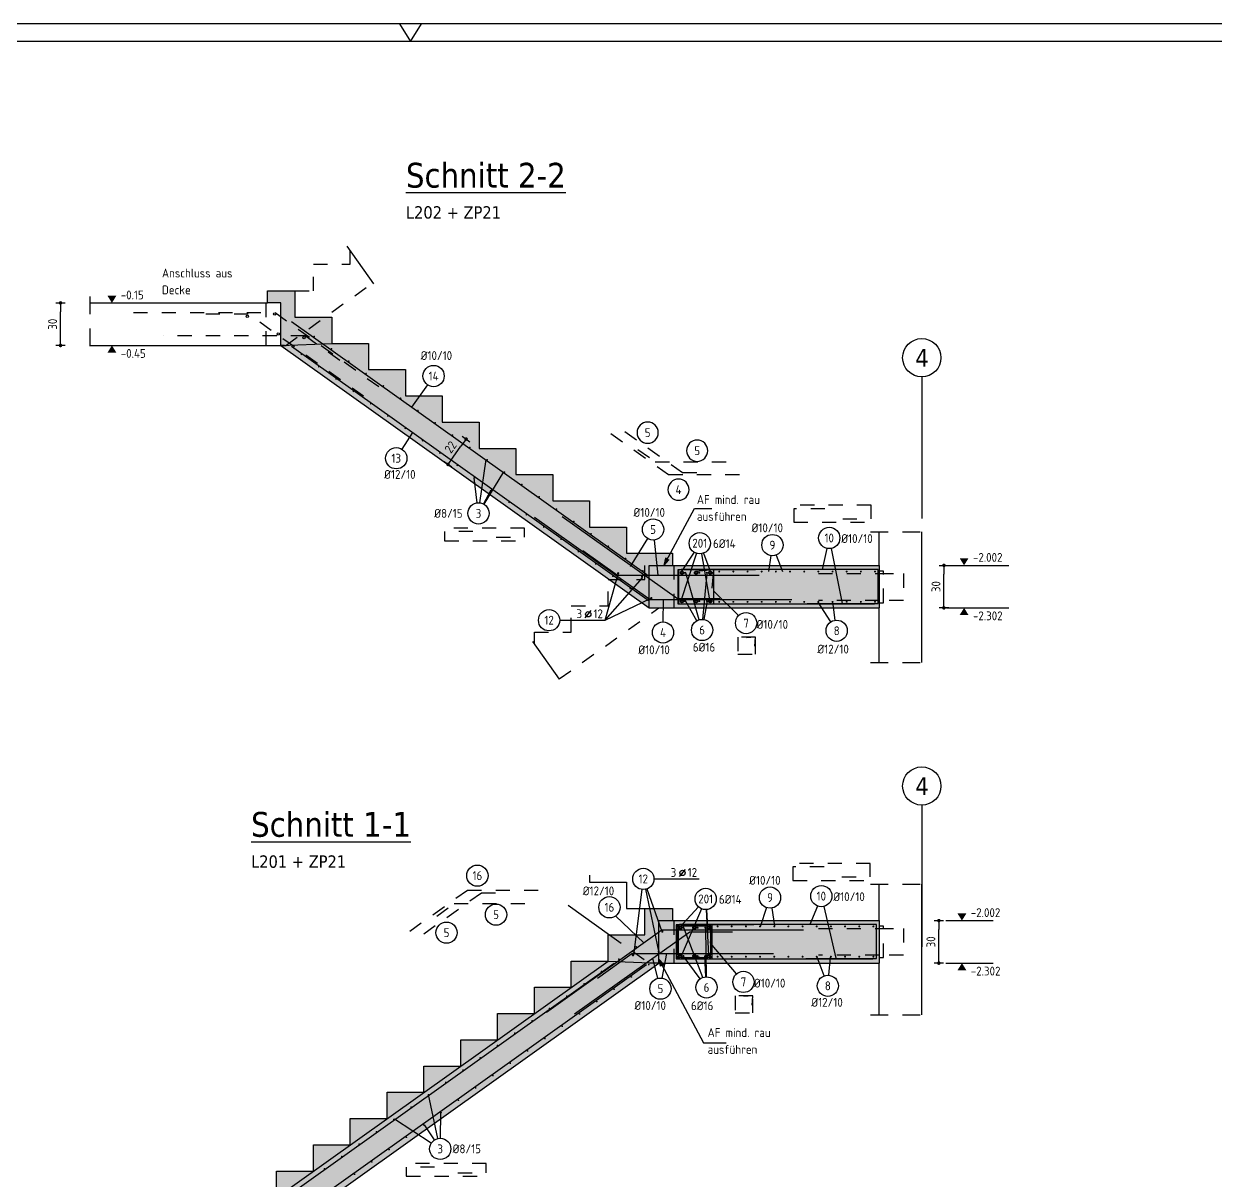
# Model space of a CAD drawing. Extents: x 0 to 29.7, y 0 to 18.4.
# Drawn here: x 7.78 to 16.19, y 6.69 to 14.85 of the extents above; entities that cross this region are included whole.
import ezdxf
from ezdxf.enums import TextEntityAlignment as Align

# ---------------------------------------------------------------- set-up
doc = ezdxf.new("R2010")
doc.units = 0
doc.header["$LTSCALE"] = 0.25
for name, pattern in [('AUSGEZOGEN', [1000.01, 1000, 0.01]), ('DOT', [0.175, 0.05, -0.125]), ('GESTRICHELT', [0.75, 0.5, -0.25]), ('HIDDEN', [0.375, 0.25, -0.125]), ('HIDDEN2', [0.187, 0.125, -0.062]), ('PUNKT', [0.175, 0.05, -0.125]), ('VERDECKT', [0.375, 0.25, -0.125])]:
    doc.linetypes.add(name, pattern=pattern)
for name, color, linetype in [('ACHSEN', 7, 'Continuous'), ('AFU', 7, 'Continuous'), ('BETON', 7, 'Continuous'), ('DRUEBER', 7, 'Continuous'), ('grau_mittel', 7, 'Continuous'), ('HBT', 7, 'Continuous'), ('HILFE', 7, 'Continuous'), ('koten', 7, 'Continuous'), ('MASSE', 7, 'Continuous'), ('OBJEKT', 7, 'Continuous'), ('RAHMEN', 7, 'Continuous'), ('RND', 7, 'Continuous'), ('SFP_Achsen', 7, 'Continuous'), ('TEXT', 7, 'Continuous'), ('VERDECKT', 7, 'Continuous')]:
    doc.layers.add(name, color=color, linetype=linetype)
doc.layers.add('NOPLOT', color=7, linetype='Continuous', plot=False)
doc.styles.add('helv', font='tahoma.ttf')
doc.styles.add('txt', font='isocp.shx')
doc.linetypes.add('AFU_50K', pattern='A,0.15,["/",Standard,S=0.2,R=0,X=-0.01,Y=-0.1],0.07,["/",Standard,S=0.2,R=0,X=-0.01,Y=-0.1],0.15', length=0.37)
doc.linetypes.add('AFU_50M', pattern='A,0.45,["/",Standard,S=0.2,R=0,X=-0.01,Y=-0.1],0.07,["/",Standard,S=0.2,R=0,X=-0.01,Y=-0.1],0.45', length=0.97)
doc.dimstyles.new('DOT_I', dxfattribs={"dimscale": 0.25, "dimtxt": 0.25, "dimasz": 0.25, "dimexe": 0.1, "dimexo": 0.3, "dimgap": 0.1, "dimtad": 1, "dimdec": 3, "dimzin": 3, "dimtxsty": 'txt', "dimblk": 'DOT', "dimblk1": 'DOT', "dimblk2": 'DOT', "dimsah": 1, "dimcen": 0.1, "dimse1": 1, "dimse2": 1, "dimazin": 0, "dimtfac": 1, "dimtdec": 4, "dimtix": 1, "dimtmove": 2, "dimatfit": 3, "dimfxl": 0, "dimtvp": 1, "dimtolj": 1, "dimtzin": 0, "dimarcsym": 0})

# ---------------------------------------------------------------- blocks, each defined once
blk = doc.blocks.new('DINA1')
at = {"layer": 'RAHMEN'}
blk.add_line((84.1, 59.4), (0, 59.4), dxfattribs=at)
at = {"layer": 'RAHMEN', "color": 7, "linetype": 'Continuous'}
for p, q in [((41.74, 59.4), (42.05, 58.9)), ((42.05, 58.9), (42.36, 59.4))]:
    blk.add_line(p, q, dxfattribs=at)
at = {"layer": 'RAHMEN', "color": 5}
blk.add_line((83.6, 58.9), (2, 58.9), dxfattribs=at)
blk = doc.blocks.new('DOT')
at = {"layer": 'MASSE', "color": 7, "linetype": 'Continuous'}
for p, q in [((0, 0), (-1, 0)), ((0, 0.54), (0, -0.54))]:
    blk.add_line(p, q, dxfattribs=at)
at = {"layer": 'MASSE', "color": 7, "linetype": 'Continuous', "const_width": 0.2}
blk.add_lwpolyline([(-0.1, 0, 1), (0.1, 0, 1)], format="xyb", close=True, dxfattribs=at)
blk = doc.blocks.new('*D19')
at = {"layer": 'Defpoints', "color": 0, "linetype": 'AUSGEZOGEN', "transparency": 16777216}
for p in [(10.9043, 11.92), (10.9043, 11.92), (10.7766, 11.7408)]:
    blk.add_point(p, dxfattribs=at)
at = {"layer": 'MASSE', "color": 0, "linetype": 'AUSGEZOGEN', "lineweight": -2, "transparency": 16777216}
blk.add_line((10.8129, 11.7917), (10.868, 11.8691), dxfattribs=at)
at = {"layer": 'MASSE', "color": 0, "linetype": 'AUSGEZOGEN', "lineweight": -2, "transparency": 16777216, "xscale": 0.0625, "yscale": 0.0625, "zscale": 0.0625}
for p, rotation in [((10.9043, 11.92), 54.53960311302449), ((10.7766, 11.7408), 234.5396031130245)]:
    blk.add_blockref('DOT', p, dxfattribs=dict(at, rotation=rotation))
at = {"layer": 'MASSE', "color": 0, "linetype": 'AUSGEZOGEN', "transparency": 16777216, "insert": (10.7946, 11.8631), "char_height": 0.0625, "attachment_point": 5, "rotation": 54.5396, "style": 'txt'}
blk.add_mtext('\\A1;22', dxfattribs=at)
blk = doc.blocks.new('RND_HIN')
at = {"layer": 'RND', "color": 7, "linetype": 'Continuous'}
blk.add_circle((0, 0), 0.3, dxfattribs=at)
at = {"layer": 'RND', "color": 7, "linetype": 'Continuous', "style": 'txt'}
blk.add_attdef('POSI', text='', height=0.25, dxfattribs=at).set_placement((0, 0), align=Align.MIDDLE)
blk = doc.blocks.new('RND_LEI')
at = {"layer": 'RND', "color": 7, "linetype": 'Continuous'}
blk.add_line((1.022, 0.066), (1.19, 0.27), dxfattribs=at)
for centre, radius in [((0, 0), 0.3), ((1.106, 0.168), 0.075)]:
    blk.add_circle(centre, radius, dxfattribs=at)
at = {"layer": 'RND', "color": 7, "linetype": 'Continuous', "style": 'txt'}
blk.add_attdef('POSL', text='', height=0.25, dxfattribs=at).set_placement((0, 0), align=Align.MIDDLE)
blk.add_attdef('ANZ', text='', height=0.25, dxfattribs=at).set_placement((0.931, 0.057), align=Align.RIGHT)
for tag, p in [('DUM', (1.253, 0.057)), ('ABSTD', (1.674, 0.057)), ('POSTXT', (0.374, -0.327))]:
    blk.add_attdef(tag, p, '', height=0.25, dxfattribs=at)
blk = doc.blocks.new('OKRD_O')
at = {"layer": 'koten', "color": 7, "linetype": 'Continuous'}
blk.add_solid([(-0.125, 0.202), (0.125, 0.202), (0, 0)], dxfattribs=at)
at = {"layer": 'koten', "style": 'txt'}
blk.add_attdef('OKRD', (0.25, 0.1), '', height=0.25, dxfattribs=at)
blk = doc.blocks.new('okrd_u')
at = {"layer": 'koten', "color": 7, "linetype": 'Continuous'}
blk.add_solid([(-0.125, -0.202), (0.125, -0.202), (0, 0)], dxfattribs=at)
at = {"layer": 'koten', "style": 'txt'}
blk.add_attdef('OKRD', (0.25, -0.35), '', height=0.25, dxfattribs=at)
blk = doc.blocks.new('*D37')
at = {"layer": 'Defpoints', "color": 0, "linetype": 'AUSGEZOGEN', "transparency": 16777216}
for p in [(14.2416, 8.5221), (14.2416, 8.5221), (14.2416, 8.2221)]:
    blk.add_point(p, dxfattribs=at)
at = {"layer": 'MASSE', "color": 0, "linetype": 'AUSGEZOGEN', "lineweight": -2, "transparency": 16777216}
blk.add_line((14.2416, 8.2846), (14.2416, 8.4596), dxfattribs=at)
at = {"layer": 'MASSE', "color": 0, "linetype": 'AUSGEZOGEN', "lineweight": -2, "transparency": 16777216, "xscale": 0.0625, "yscale": 0.0625, "zscale": 0.0625}
for p, rotation in [((14.2416, 8.5221), 90), ((14.2416, 8.2221), 270)]:
    blk.add_blockref('DOT', p, dxfattribs=dict(at, rotation=rotation))
at = {"layer": 'MASSE', "color": 0, "linetype": 'AUSGEZOGEN', "transparency": 16777216, "insert": (14.1853, 8.3721), "char_height": 0.0625, "attachment_point": 5, "rotation": 90, "style": 'txt'}
blk.add_mtext('\\A1;30', dxfattribs=at)
blk = doc.blocks.new('*D38')
at = {"layer": 'Defpoints', "color": 0, "linetype": 'AUSGEZOGEN', "transparency": 16777216}
for p in [(8.0414, 12.8806), (8.0414, 12.8806), (8.0414, 12.5806)]:
    blk.add_point(p, dxfattribs=at)
at = {"layer": 'MASSE', "color": 0, "linetype": 'AUSGEZOGEN', "lineweight": -2, "transparency": 16777216}
blk.add_line((8.0414, 12.6431), (8.0414, 12.8181), dxfattribs=at)
at = {"layer": 'MASSE', "color": 0, "linetype": 'AUSGEZOGEN', "lineweight": -2, "transparency": 16777216, "xscale": 0.0625, "yscale": 0.0625, "zscale": 0.0625}
for p, rotation in [((8.0414, 12.8806), 90), ((8.0414, 12.5806), 270)]:
    blk.add_blockref('DOT', p, dxfattribs=dict(at, rotation=rotation))
at = {"layer": 'MASSE', "color": 0, "linetype": 'AUSGEZOGEN', "transparency": 16777216, "insert": (7.9851, 12.7306), "char_height": 0.0625, "attachment_point": 5, "rotation": 90, "style": 'txt'}
blk.add_mtext('\\A1;30', dxfattribs=at)
blk = doc.blocks.new('*D39')
at = {"layer": 'Defpoints', "color": 0, "linetype": 'AUSGEZOGEN', "transparency": 16777216}
for p in [(14.2773, 11.0288), (14.2773, 11.0288), (14.2773, 10.7288)]:
    blk.add_point(p, dxfattribs=at)
at = {"layer": 'MASSE', "color": 0, "linetype": 'AUSGEZOGEN', "lineweight": -2, "transparency": 16777216}
blk.add_line((14.2773, 10.7913), (14.2773, 10.9663), dxfattribs=at)
at = {"layer": 'MASSE', "color": 0, "linetype": 'AUSGEZOGEN', "lineweight": -2, "transparency": 16777216, "xscale": 0.0625, "yscale": 0.0625, "zscale": 0.0625}
for p, rotation in [((14.2773, 11.0288), 90), ((14.2773, 10.7288), 270)]:
    blk.add_blockref('DOT', p, dxfattribs=dict(at, rotation=rotation))
at = {"layer": 'MASSE', "color": 0, "linetype": 'AUSGEZOGEN', "transparency": 16777216, "insert": (14.221, 10.8788), "char_height": 0.0625, "attachment_point": 5, "rotation": 90, "style": 'txt'}
blk.add_mtext('\\A1;30', dxfattribs=at)
blk = doc.blocks.new('Pfeillinie')
at = {"layer": 'TEXT', "linetype": 'Continuous'}
blk.add_hatch(color=7, dxfattribs=at).paths.add_polyline_path([(0, 0), (-0.8, 0.2), (-0.8, 0), (-0.8, -0.2)])
at = {"layer": 'TEXT', "color": 7, "linetype": 'Continuous'}
for p, q in [((-0.8, 0), (-0.8, 0.2)), ((-0.8, 0.2), (0, 0)), ((-0.8, 0), (-0.8, -0.2)), ((-0.8, -0.2), (0, 0))]:
    blk.add_line(p, q, dxfattribs=at)

msp = doc.modelspace()

# ---------------------------------------------------------------- hatches: boundary and pattern name
at = {"layer": 'grau_mittel'}
h = msp.add_hatch(color=61, dxfattribs=at)
h.paths.add_polyline_path([(13.8212, 10.7288), (13.8212, 11.0288), (12.3612, 11.0288), (12.1976, 11.0288), (12.1976, 10.7288)])
h.paths.add_polyline_path([(12.1976, 11.0288), (12.3612, 11.0288), (12.3612, 11.1138), (12.0362, 11.1138), (12.0362, 11.299), (11.7762, 11.299), (11.7762, 11.4841), (11.5162, 11.4841), (11.5162, 11.6693), (11.2562, 11.6693), (11.2562, 11.8545), (10.9962, 11.8545), (10.9962, 12.0397), (10.7362, 12.0397), (10.7362, 12.2249), (10.4762, 12.2249), (10.4762, 12.4101), (10.2162, 12.4101), (10.2162, 12.5953), (9.9562, 12.5953), (9.9562, 12.7804), (9.6962, 12.7804), (9.6962, 12.9656), (9.5012, 12.9656), (9.5012, 12.8806), (9.5976, 12.8806), (9.5976, 12.5806), (12.1976, 10.7288)])
h = msp.add_hatch(color=61, dxfattribs=at)
h.paths.add_polyline_path([(13.8212, 8.2221), (13.8212, 8.5221), (12.3612, 8.5221), (12.2649, 8.5221), (12.2649, 8.2221)])
h.paths.add_polyline_path([(12.2649, 8.2221), (12.2649, 8.5221), (12.3612, 8.5221), (12.3612, 8.6071), (12.1662, 8.6071), (12.1662, 8.4219), (11.9062, 8.4219), (11.9062, 8.2367), (11.6462, 8.2367), (11.6462, 8.0515), (11.3862, 8.0515), (11.3862, 7.8664), (11.1262, 7.8664), (11.1262, 7.6812), (10.8662, 7.6812), (10.8662, 7.496), (10.6062, 7.496), (10.6062, 7.3108), (10.3462, 7.3108), (10.3462, 7.1256), (10.0862, 7.1256), (10.0862, 6.9404), (9.8262, 6.9404), (9.8262, 6.7552), (9.5662, 6.7552), (9.5662, 6.5701), (9.3062, 6.5701), (9.3062, 6.3849), (9.0462, 6.3849), (9.0462, 6.1997), (8.7862, 6.1997), (8.7862, 6.0145), (8.5263, 6.0145), (8.5263, 5.8293), (8.2663, 5.8293), (8.2663, 5.6441), (8.0063, 5.6441), (8.0063, 5.4239), (8.4767, 5.4239), (8.4767, 5.5239)])

# ---------------------------------------------------------------- linework, layer by layer
at = {"layer": 'ACHSEN', "color": 140, "linetype": 'AUSGEZOGEN'}
for p, q in [((14.1212, 12.3587), (14.1212, 11.3587)), ((14.1212, 9.3367), (14.1212, 8.3367))]:
    msp.add_line(p, q, dxfattribs=at)
at = {"layer": 'AFU', "color": 8, "linetype": 'AFU_50K'}
for p, q in [((9.5976, 12.8806), (9.5012, 12.8806)), ((12.1976, 11.0288), (12.3612, 11.0288)), ((12.2649, 8.5221), (12.3612, 8.5221))]:
    msp.add_line(p, q, dxfattribs=at)
at = {"layer": 'AFU', "color": 8, "linetype": 'AFU_50M'}
for p, q in [((9.5976, 12.5806), (9.5976, 12.8806)), ((12.1976, 10.7288), (12.1976, 11.0288)), ((13.8212, 11.0288), (13.8212, 10.7288)), ((12.2649, 8.2221), (12.2649, 8.5221)), ((13.8212, 8.5221), (13.8212, 8.2221))]:
    msp.add_line(p, q, dxfattribs=at)
at = {"layer": 'BETON', "color": 6, "linetype": 'AUSGEZOGEN'}
for p, q in [((9.5012, 12.8806), (9.5012, 12.9656)), ((9.5012, 12.9656), (9.6962, 12.9656)), ((9.6962, 12.9656), (9.6962, 12.7804)), ((8.2472, 12.8806), (9.5012, 12.8806)), ((9.6962, 12.7804), (9.9562, 12.7804)), ((9.9562, 12.7804), (9.9562, 12.5953)), ((8.2472, 12.5806), (9.5976, 12.5806)), ((9.5976, 12.5806), (12.1976, 10.7288)), ((9.9562, 12.5953), (10.2162, 12.5953)), ((10.2162, 12.5953), (10.2162, 12.4101)), ((10.2162, 12.4101), (10.4762, 12.4101)), ((10.4762, 12.4101), (10.4762, 12.2249)), ((10.4762, 12.2249), (10.7362, 12.2249)), ((10.7362, 12.2249), (10.7362, 12.0397)), ((10.7362, 12.0397), (10.9962, 12.0397)), ((10.9962, 12.0397), (10.9962, 11.8545)), ((10.9962, 11.8545), (11.2562, 11.8545)), ((11.2562, 11.8545), (11.2562, 11.6693)), ((11.2562, 11.6693), (11.5162, 11.6693)), ((11.5162, 11.6693), (11.5162, 11.4841)), ((11.5162, 11.4841), (11.7762, 11.4841)), ((11.7762, 11.4841), (11.7762, 11.299)), ((11.7762, 11.299), (12.0362, 11.299)), ((12.0362, 11.299), (12.0362, 11.1138)), ((13.8212, 11.0288), (13.8212, 11.2665)), ((14.1212, 10.3444), (14.1212, 11.2665)), ((12.0362, 11.1138), (12.3612, 11.1138)), ((12.3612, 11.1138), (12.3612, 11.0288)), ((12.3612, 11.0288), (13.8212, 11.0288)), ((12.1976, 10.7288), (13.8212, 10.7288)), ((13.8212, 10.3444), (13.8212, 10.7288)), ((13.8212, 8.5221), (13.8212, 8.7783)), ((14.1212, 7.8562), (14.1212, 8.7783)), ((12.1662, 8.6071), (12.3612, 8.6071)), ((12.1662, 8.4219), (12.1662, 8.6071)), ((12.3612, 8.6071), (12.3612, 8.5221)), ((12.3612, 8.5221), (13.8212, 8.5221)), ((11.9062, 8.2367), (11.9062, 8.4219)), ((11.9062, 8.4219), (12.1662, 8.4219)), ((8.4767, 5.5239), (12.2649, 8.2221)), ((11.6462, 8.0515), (11.6462, 8.2367)), ((11.6462, 8.2367), (11.9062, 8.2367)), ((12.2649, 8.2221), (13.8212, 8.2221)), ((13.8212, 7.8562), (13.8212, 8.2221)), ((11.3862, 7.8664), (11.3862, 8.0515)), ((11.3862, 8.0515), (11.6462, 8.0515)), ((11.1262, 7.6812), (11.1262, 7.8664)), ((11.1262, 7.8664), (11.3862, 7.8664)), ((10.8662, 7.496), (10.8662, 7.6812)), ((10.8662, 7.6812), (11.1262, 7.6812)), ((10.6062, 7.3108), (10.6062, 7.496)), ((10.6062, 7.496), (10.8662, 7.496)), ((10.3462, 7.1256), (10.3462, 7.3108)), ((10.3462, 7.3108), (10.6062, 7.3108)), ((10.0862, 6.9404), (10.0862, 7.1256)), ((10.0862, 7.1256), (10.3462, 7.1256)), ((9.8262, 6.7552), (9.8262, 6.9404)), ((9.8262, 6.9404), (10.0862, 6.9404)), ((9.5662, 6.5701), (9.5662, 6.7552)), ((9.5662, 6.7552), (9.8262, 6.7552))]:
    msp.add_line(p, q, dxfattribs=at)
at = {"layer": 'DRUEBER', "color": 102, "linetype": 'PUNKT'}
for p, q in [((10.0862, 13.1531), (10.0862, 13.2471)), ((9.8262, 12.9656), (9.8262, 13.1531)), ((9.8262, 13.1531), (10.0862, 13.1531)), ((9.6312, 12.5806), (10.2454, 13.0236)), ((9.6962, 12.9656), (9.8262, 12.9656)), ((9.5976, 12.5806), (9.6312, 12.5806)), ((12.1662, 10.9286), (12.1662, 11.1138)), ((11.9062, 10.7434), (11.9062, 10.9286)), ((11.9062, 10.9286), (12.1662, 10.9286)), ((11.5614, 10.2277), (12.2649, 10.7288)), ((11.6462, 10.5582), (11.6462, 10.7434)), ((11.6462, 10.7434), (11.9062, 10.7434)), ((11.3862, 10.4736), (11.3862, 10.5582)), ((11.3862, 10.5582), (11.6462, 10.5582))]:
    msp.add_line(p, q, dxfattribs=at)
at = {"layer": 'HBT', "color": 1, "linetype": 'HIDDEN'}
for points in [[(13.3912, 10.9714), (13.8212, 10.9714), (13.9912, 10.9714), (13.9912, 10.7814), (13.8212, 10.7814), (13.3912, 10.7814)], [(13.3912, 8.4671), (13.8212, 8.4671), (13.9912, 8.4671), (13.9912, 8.2771), (13.8212, 8.2771), (13.3912, 8.2771)]]:
    msp.add_lwpolyline(points, dxfattribs=at)
at = {"layer": 'HBT', "color": 102, "linetype": 'HIDDEN'}
for points in [[(13.8212, 10.9874), (13.8212, 10.7654), (13.8512, 10.7654), (13.8512, 10.9874)], [(13.8212, 8.4831), (13.8212, 8.2611), (13.8512, 8.2611), (13.8512, 8.4831)]]:
    msp.add_lwpolyline(points, close=True, dxfattribs=at)
at = {"layer": 'HILFE', "color": 102, "linetype": 'GESTRICHELT'}
for p, q in [((8.2472, 12.9258), (8.2472, 12.5288)), ((13.7593, 11.2665), (14.1846, 11.2665)), ((13.7593, 10.3444), (14.1846, 10.3444)), ((13.7593, 8.7783), (14.1846, 8.7783)), ((13.7593, 7.8562), (14.1846, 7.8562))]:
    msp.add_line(p, q, dxfattribs=at)
at = {"layer": 'HILFE', "color": 102, "linetype": 'AUSGEZOGEN'}
for p, q in [((14.2956, 11.0288), (14.7355, 11.0288)), ((14.2956, 10.7288), (14.7355, 10.7288)), ((14.2913, 8.5221), (14.6253, 8.5221)), ((14.2913, 8.2221), (14.6253, 8.2221))]:
    msp.add_line(p, q, dxfattribs=at)
at = {"layer": 'NOPLOT', "color": 191, "linetype": 'AUSGEZOGEN'}
for p, q in [((10.0623, 13.2807), (10.2506, 13.0162)), ((9.5976, 12.5806), (9.9562, 12.5953)), ((11.3736, 10.4913), (11.562, 10.2268)), ((12.5162, 8.2651), (12.5547, 8.2651)), ((8.2663, 5.6441), (11.9062, 8.2367)), ((11.9062, 8.2367), (12.2649, 8.2221))]:
    msp.add_line(p, q, dxfattribs=at)
for points in [[(12.6112, 8.4921), (12.4212, 8.4921, 0.414214), (12.3912, 8.4621), (12.3912, 8.2821, 0.414214), (12.4212, 8.2521), (12.6112, 8.2521, 0.414214), (12.6412, 8.2821), (12.6412, 8.4621, 0.414214)], [(12.6112, 8.4821), (12.4212, 8.4821, 0.414214), (12.4012, 8.4621), (12.4012, 8.2821, 0.414214), (12.4212, 8.2621), (12.6112, 8.2621, 0.414214), (12.6312, 8.2821), (12.6312, 8.4621, 0.414214)]]:
    msp.add_lwpolyline(points, format="xyb", close=True, dxfattribs=at)
at = {"layer": 'OBJEKT', "color": 102, "linetype": 'AUSGEZOGEN'}
for p, q in [((11.7762, 8.8435), (11.7762, 8.7923)), ((11.7762, 8.7923), (12.0362, 8.7923)), ((12.0362, 8.7923), (12.0362, 8.6071)), ((11.6244, 8.6303), (11.917, 8.4219)), ((12.0362, 8.6071), (12.1662, 8.6071))]:
    msp.add_line(p, q, dxfattribs=at)
at = {"layer": 'RND', "color": 102, "linetype": 'AUSGEZOGEN'}
for p, q in [((10.6312, 12.3036), (10.5187, 12.1456)), ((10.4522, 11.8477), (10.5293, 11.9661)), ((11.0024, 11.4699), (11.0454, 11.7749)), ((10.9829, 11.4701), (10.9614, 11.6471)), ((11.0308, 11.4598), (11.1695, 11.6885)), ((11.0274, 11.4617), (11.0805, 11.5607)), ((12.1849, 11.2181), (12.0633, 11.0201)), ((12.2318, 11.2074), (12.2571, 10.9593)), ((12.5131, 11.1222), (12.4186, 10.9756)), ((12.5304, 11.1139), (12.4186, 10.7726)), ((12.5664, 11.1113), (12.6243, 10.7726)), ((12.5799, 11.1149), (12.6312, 10.9769)), ((13.0935, 11.1016), (13.1381, 10.9851)), ((13.4517, 11.1489), (13.4187, 10.9991)), ((13.4824, 11.1486), (13.5601, 10.7591)), ((13.0554, 11.0975), (13.0386, 10.9865)), ((11.8852, 10.6418), (11.9794, 10.9759)), ((11.8852, 10.6418), (12.1498, 10.9398)), ((12.5497, 10.6449), (12.4563, 10.9765)), ((12.5766, 10.6474), (12.6051, 10.9743)), ((11.8852, 10.6418), (12.2066, 10.7953)), ((12.2956, 10.6301), (12.2984, 10.7863)), ((12.5327, 10.6377), (12.4524, 10.7775)), ((12.5839, 10.6464), (12.6084, 10.7767)), ((12.8277, 10.6739), (12.6528, 10.8468)), ((13.4795, 10.6305), (13.3895, 10.7701)), ((13.5104, 10.6418), (13.4934, 10.7714)), ((12.1456, 8.742), (12.0855, 8.2777)), ((12.1706, 8.743), (12.2619, 8.3063)), ((12.1803, 8.7457), (12.2862, 8.4463)), ((12.5448, 8.6198), (12.4092, 8.4721)), ((12.566, 8.6061), (12.4232, 8.2723)), ((12.5994, 8.6002), (12.616, 8.2791)), ((12.6005, 8.6002), (12.6092, 8.4721)), ((13.0259, 8.6136), (12.9805, 8.4786)), ((13.0614, 8.6106), (13.081, 8.4855)), ((13.3839, 8.6252), (13.3312, 8.494)), ((13.429, 8.6218), (13.5147, 8.2563)), ((11.9595, 8.5552), (12.1608, 8.364)), ((12.5749, 8.1208), (12.4424, 8.4721)), ((12.6005, 8.1256), (12.5962, 8.4721)), ((12.8136, 8.1468), (12.6412, 8.3485)), ((12.2576, 8.1143), (12.2214, 8.2565)), ((12.2894, 8.1155), (12.3209, 8.2898)), ((12.5569, 8.111), (12.4364, 8.2746)), ((12.5973, 8.1255), (12.5892, 8.2721)), ((13.4315, 8.1322), (13.3815, 8.2649)), ((13.4647, 8.1367), (13.4763, 8.2636)), ((10.7055, 6.9848), (10.6377, 7.2946)), ((10.7232, 6.9865), (10.7271, 7.169)), ((10.6587, 6.9524), (10.3993, 7.1206)), ((10.6807, 6.9744), (10.6109, 7.082))]:
    msp.add_line(p, q, dxfattribs=at)
at = {"layer": 'RND', "color": 7, "linetype": 'AUSGEZOGEN'}
for p, q in [((11.5652, 10.6418), (11.8852, 10.6418)), ((12.2302, 8.8164), (12.5502, 8.8164))]:
    msp.add_line(p, q, dxfattribs=at)
at = {"layer": 'RND', "color": 7, "linetype": 'HIDDEN'}
for points in [[(8.5553, 12.8125), (9.5553, 12.8125), (10.3699, 12.2323)], [(10.1806, 12.2222), (9.3661, 12.8023), (9.0661, 12.8023)], [(10.0118, 12.4743), (9.7674, 12.6483), (8.7674, 12.6483)], [(12.9425, 10.4578), (12.9482, 10.5226), (12.8232, 10.5226), (12.8232, 10.4026), (12.9482, 10.4026), (12.9482, 10.5226), (12.8835, 10.5169)], [(12.9238, 7.9265), (12.9295, 7.9912), (12.8045, 7.9912), (12.8045, 7.8712), (12.9295, 7.8712), (12.9295, 7.9912), (12.8647, 7.9856)]]:
    msp.add_lwpolyline(points, dxfattribs=at)
at = {"layer": 'RND', "color": 1, "linetype": 'AUSGEZOGEN'}
for points in [[(12.1976, 10.9498), (9.6726, 12.7482)], [(9.6726, 12.5763), (12.1976, 10.7779)], [(13.2027, 10.7863), (12.2027, 10.7863), (11.3882, 11.3665)], [(11.5813, 11.3742), (12.3958, 10.794), (12.6958, 10.794)], [(11.7295, 11.1347), (11.9739, 10.9606), (12.9739, 10.9606)], [(12.9481, 10.9964), (12.3981, 10.9964), (12.3981, 10.7564), (13.7881, 10.7564)], [(12.6415, 10.8669), (12.6528, 10.9964), (12.4028, 10.9964), (12.4028, 10.7564), (12.6528, 10.7564), (12.6528, 10.9964), (12.5233, 10.9851)], [(13.3131, 10.7591), (13.8131, 10.7591), (13.8131, 10.9991), (12.4231, 10.9991)], [(13.3016, 8.2548), (13.8016, 8.2548), (13.8016, 8.4948), (12.4116, 8.4948)], [(13.2871, 8.4539), (12.2871, 8.4539), (11.4726, 7.8738)], [(11.6699, 7.8637), (12.4844, 8.4438), (12.7844, 8.4438)], [(12.9365, 8.4921), (12.3865, 8.4921), (12.3865, 8.2521), (13.7765, 8.2521)], [(12.6299, 8.3626), (12.6412, 8.4921), (12.3912, 8.4921), (12.3912, 8.2521), (12.6412, 8.2521), (12.6412, 8.4921), (12.5117, 8.4808)], [(11.8307, 8.1157), (12.0751, 8.2898), (13.0751, 8.2898)], [(11.9496, 8.2185), (8.0807, 5.4628)], [(12.1779, 8.2092), (8.3089, 5.4535)]]:
    msp.add_lwpolyline(points, dxfattribs=at)
at = {"layer": 'RND', "color": 7, "linetype": 'AUSGEZOGEN'}
for points, const_width in [([(9.8344, 12.6435, -1), (9.8284, 12.6435, -1)], 0.006), ([(9.9566, 12.5565, -1), (9.9506, 12.5565, -1)], 0.006), ([(9.7449, 12.5179, -1), (9.7389, 12.5179, -1)], 0.006), ([(10.0787, 12.4694, -1), (10.0727, 12.4694, -1)], 0.006), ([(9.8671, 12.4309, -1), (9.8611, 12.4309, -1)], 0.006), ([(10.2009, 12.3824, -1), (10.1949, 12.3824, -1)], 0.006), ([(9.9893, 12.3439, -1), (9.9833, 12.3439, -1)], 0.006), ([(10.3231, 12.2954, -1), (10.3171, 12.2954, -1)], 0.006), ([(10.1115, 12.2568, -1), (10.1055, 12.2568, -1)], 0.006), ([(10.4453, 12.2084, -1), (10.4393, 12.2084, -1)], 0.006), ([(10.2337, 12.1698, -1), (10.2277, 12.1698, -1)], 0.006), ([(10.5675, 12.1214, -1), (10.5615, 12.1214, -1)], 0.006), ([(10.3558, 12.0828, -1), (10.3498, 12.0828, -1)], 0.006), ([(10.6896, 12.0343, -1), (10.6836, 12.0343, -1)], 0.006), ([(10.478, 11.9958, -1), (10.472, 11.9958, -1)], 0.006), ([(10.8118, 11.9473, -1), (10.8058, 11.9473, -1)], 0.006), ([(10.6002, 11.9087, -1), (10.5942, 11.9087, -1)], 0.006), ([(10.934, 11.8603, -1), (10.928, 11.8603, -1)], 0.006), ([(10.7224, 11.8217, -1), (10.7164, 11.8217, -1)], 0.006), ([(11.0562, 11.7733, -1), (11.0502, 11.7733, -1)], 0.006), ([(10.8445, 11.7347, -1), (10.8385, 11.7347, -1)], 0.006), ([(11.1783, 11.6863, -1), (11.1723, 11.6863, -1)], 0.006), ([(10.9667, 11.6477, -1), (10.9607, 11.6477, -1)], 0.006), ([(11.0889, 11.5607, -1), (11.0829, 11.5607, -1)], 0.006), ([(11.3005, 11.5992, -1), (11.2945, 11.5992, -1)], 0.006), ([(11.2111, 11.4736, -1), (11.2051, 11.4736, -1)], 0.006), ([(11.4227, 11.5122, -1), (11.4167, 11.5122, -1)], 0.006), ([(11.3332, 11.3866, -1), (11.3272, 11.3866, -1)], 0.006), ([(11.5449, 11.4252, -1), (11.5389, 11.4252, -1)], 0.006), ([(11.4554, 11.2996, -1), (11.4494, 11.2996, -1)], 0.006), ([(11.6671, 11.3382, -1), (11.6611, 11.3382, -1)], 0.006), ([(11.5776, 11.2126, -1), (11.5716, 11.2126, -1)], 0.006), ([(11.7892, 11.2511, -1), (11.7832, 11.2511, -1)], 0.006), ([(11.6998, 11.1256, -1), (11.6938, 11.1256, -1)], 0.006), ([(11.9114, 11.1641, -1), (11.9054, 11.1641, -1)], 0.006), ([(11.822, 11.0385, -1), (11.816, 11.0385, -1)], 0.006), ([(12.0336, 11.0771, -1), (12.0276, 11.0771, -1)], 0.006), ([(11.9441, 10.9515, -1), (11.9381, 10.9515, -1)], 0.006), ([(11.9736, 10.9729, 1), (11.9816, 10.9729, 1)], 0.008), ([(12.1425, 10.9481, 1), (12.1505, 10.9481, 1)], 0.008), ([(12.1558, 10.9901, -1), (12.1498, 10.9901, -1)], 0.006), ([(12.447, 10.9764, 1), (12.454, 10.9764, 1)], 0.007), ([(12.547, 10.9764, 1), (12.554, 10.9764, 1)], 0.007), ([(12.6008, 10.9764, 1), (12.6078, 10.9764, 1)], 0.007), ([(12.6876, 10.9852, 1), (12.6946, 10.9852, 1)], 0.007), ([(12.7876, 10.9852, 1), (12.7946, 10.9852, 1)], 0.007), ([(12.8876, 10.9852, 1), (12.8946, 10.9852, 1)], 0.007), ([(12.9876, 10.9852, 1), (12.9946, 10.9852, 1)], 0.007), ([(13.0876, 10.9852, 1), (13.0946, 10.9852, 1)], 0.007), ([(13.1876, 10.9852, 1), (13.1946, 10.9852, 1)], 0.007), ([(13.2876, 10.9852, 1), (13.2946, 10.9852, 1)], 0.007), ([(13.3876, 10.9852, 1), (13.3946, 10.9852, 1)], 0.007), ([(13.4876, 10.9852, 1), (13.4946, 10.9852, 1)], 0.007), ([(13.5876, 10.9852, 1), (13.5946, 10.9852, 1)], 0.007), ([(13.6876, 10.9852, 1), (13.6946, 10.9852, 1)], 0.007), ([(13.7876, 10.9852, 1), (13.7946, 10.9852, 1)], 0.007), ([(12.0663, 10.8645, -1), (12.0603, 10.8645, -1)], 0.006), ([(12.2079, 10.7977, 1), (12.2159, 10.7977, 1)], 0.008), ([(12.447, 10.7764, -1), (12.454, 10.7764, -1)], 0.007), ([(12.547, 10.7764, 1), (12.554, 10.7764, 1)], 0.007), ([(12.6008, 10.7764, -1), (12.6078, 10.7764, -1)], 0.007), ([(12.6876, 10.7714, 1), (12.6946, 10.7714, 1)], 0.007), ([(12.7876, 10.7714, 1), (12.7946, 10.7714, 1)], 0.007), ([(12.8876, 10.7714, 1), (12.8946, 10.7714, 1)], 0.007), ([(12.9876, 10.7714, 1), (12.9946, 10.7714, 1)], 0.007), ([(13.0876, 10.7714, 1), (13.0946, 10.7714, 1)], 0.007), ([(13.1876, 10.7714, 1), (13.1946, 10.7714, 1)], 0.007), ([(13.2876, 10.7714, 1), (13.2946, 10.7714, 1)], 0.007), ([(13.3876, 10.7714, 1), (13.3946, 10.7714, 1)], 0.007), ([(13.4876, 10.7714, 1), (13.4946, 10.7714, 1)], 0.007), ([(13.5876, 10.7714, 1), (13.5946, 10.7714, 1)], 0.007), ([(13.6876, 10.7714, 1), (13.6946, 10.7714, 1)], 0.007), ([(13.7876, 10.7714, 1), (13.7946, 10.7714, 1)], 0.007), ([(12.2854, 8.4448, 1), (12.2934, 8.4448, 1)], 0.008), ([(12.4354, 8.4721, 1), (12.4424, 8.4721, 1)], 0.007), ([(12.5354, 8.4721, 1), (12.5424, 8.4721, 1)], 0.007), ([(12.5892, 8.4721, 1), (12.5962, 8.4721, 1)], 0.007), ([(12.676, 8.4809, 1), (12.683, 8.4809, 1)], 0.007), ([(12.776, 8.4809, 1), (12.783, 8.4809, 1)], 0.007), ([(12.876, 8.4809, 1), (12.883, 8.4809, 1)], 0.007), ([(12.976, 8.4809, 1), (12.983, 8.4809, 1)], 0.007), ([(13.076, 8.4809, 1), (13.083, 8.4809, 1)], 0.007), ([(13.176, 8.4809, 1), (13.183, 8.4809, 1)], 0.007), ([(13.276, 8.4809, 1), (13.283, 8.4809, 1)], 0.007), ([(13.376, 8.4809, 1), (13.383, 8.4809, 1)], 0.007), ([(13.476, 8.4809, 1), (13.483, 8.4809, 1)], 0.007), ([(13.576, 8.4809, 1), (13.583, 8.4809, 1)], 0.007), ([(13.676, 8.4809, 1), (13.683, 8.4809, 1)], 0.007), ([(13.776, 8.4809, 1), (13.783, 8.4809, 1)], 0.007), ([(12.1012, 8.337, 1), (12.1072, 8.337, 1)], 0.006), ([(11.979, 8.25, 1), (11.985, 8.25, 1)], 0.006), ([(12.0777, 8.2779, 1), (12.0857, 8.2779, 1)], 0.008), ([(12.2598, 8.3034, 1), (12.2678, 8.3034, 1)], 0.008), ([(12.4354, 8.2721, -1), (12.4424, 8.2721, -1)], 0.007), ([(12.5354, 8.2721, 1), (12.5424, 8.2721, 1)], 0.007), ([(12.5892, 8.2721, -1), (12.5962, 8.2721, -1)], 0.007), ([(12.676, 8.2672, 1), (12.683, 8.2672, 1)], 0.007), ([(12.776, 8.2672, 1), (12.783, 8.2672, 1)], 0.007), ([(12.876, 8.2672, 1), (12.883, 8.2672, 1)], 0.007), ([(12.976, 8.2672, 1), (12.983, 8.2672, 1)], 0.007), ([(13.076, 8.2672, 1), (13.083, 8.2672, 1)], 0.007), ([(13.176, 8.2672, 1), (13.183, 8.2672, 1)], 0.007), ([(13.276, 8.2672, 1), (13.283, 8.2672, 1)], 0.007), ([(13.376, 8.2672, 1), (13.383, 8.2672, 1)], 0.007), ([(13.476, 8.2672, 1), (13.483, 8.2672, 1)], 0.007), ([(13.576, 8.2672, 1), (13.583, 8.2672, 1)], 0.007), ([(13.676, 8.2672, 1), (13.683, 8.2672, 1)], 0.007), ([(13.776, 8.2672, 1), (13.783, 8.2672, 1)], 0.007), ([(11.8568, 8.1629, 1), (11.8628, 8.1629, 1)], 0.006), ([(12.1906, 8.2114, 1), (12.1966, 8.2114, 1)], 0.006), ([(11.7346, 8.0759, 1), (11.7406, 8.0759, 1)], 0.006), ([(12.0684, 8.1244, 1), (12.0744, 8.1244, 1)], 0.006), ([(11.6124, 7.9889, 1), (11.6184, 7.9889, 1)], 0.006), ([(11.9463, 8.0374, 1), (11.9523, 8.0374, 1)], 0.006), ([(11.4903, 7.9019, 1), (11.4963, 7.9019, 1)], 0.006), ([(11.8241, 7.9503, 1), (11.8301, 7.9503, 1)], 0.006), ([(11.7019, 7.8633, 1), (11.7079, 7.8633, 1)], 0.006), ([(11.3681, 7.8149, 1), (11.3741, 7.8149, 1)], 0.006), ([(11.5797, 7.7763, 1), (11.5857, 7.7763, 1)], 0.006), ([(11.2459, 7.7278, 1), (11.2519, 7.7278, 1)], 0.006), ([(11.4575, 7.6893, 1), (11.4635, 7.6893, 1)], 0.006), ([(11.1237, 7.6408, 1), (11.1297, 7.6408, 1)], 0.006), ([(11.3354, 7.6022, 1), (11.3414, 7.6022, 1)], 0.006), ([(11.0016, 7.5538, 1), (11.0076, 7.5538, 1)], 0.006), ([(11.2132, 7.5152, 1), (11.2192, 7.5152, 1)], 0.006), ([(10.8794, 7.4668, 1), (10.8854, 7.4668, 1)], 0.006), ([(11.091, 7.4282, 1), (11.097, 7.4282, 1)], 0.006), ([(10.7572, 7.3798, 1), (10.7632, 7.3798, 1)], 0.006), ([(10.9688, 7.3412, 1), (10.9748, 7.3412, 1)], 0.006), ([(10.635, 7.2927, 1), (10.641, 7.2927, 1)], 0.006), ([(10.8467, 7.2542, 1), (10.8527, 7.2542, 1)], 0.006), ([(10.5129, 7.2057, 1), (10.5189, 7.2057, 1)], 0.006), ([(10.7245, 7.1671, 1), (10.7305, 7.1671, 1)], 0.006), ([(10.3907, 7.1187, 1), (10.3967, 7.1187, 1)], 0.006), ([(10.6023, 7.0801, 1), (10.6083, 7.0801, 1)], 0.006), ([(10.2685, 7.0317, 1), (10.2745, 7.0317, 1)], 0.006), ([(10.4801, 6.9931, 1), (10.4861, 6.9931, 1)], 0.006), ([(10.1463, 6.9446, 1), (10.1523, 6.9446, 1)], 0.006), ([(10.3579, 6.9061, 1), (10.3639, 6.9061, 1)], 0.006), ([(10.0241, 6.8576, 1), (10.0301, 6.8576, 1)], 0.006), ([(10.2358, 6.8191, 1), (10.2418, 6.8191, 1)], 0.006), ([(9.902, 6.7706, 1), (9.908, 6.7706, 1)], 0.006), ([(10.1136, 6.732, 1), (10.1196, 6.732, 1)], 0.006)]:
    msp.add_lwpolyline(points, format="xyb", close=True, dxfattribs=dict(at, const_width=const_width))
at = {"layer": 'RND', "color": 7, "linetype": 'VERDECKT'}
for points in [[(12.8337, 11.6669), (12.3337, 11.6669), (11.9264, 11.9569)], [(12.025, 11.9735), (12.4323, 11.6835), (12.5823, 11.6835)], [(12.117, 11.8475), (12.2392, 11.7605), (12.7392, 11.7605)], [(13.5635, 11.3574), (13.7635, 11.3574), (13.7635, 11.4534), (13.2195, 11.4534)], [(13.4375, 11.4289), (13.2175, 11.4289), (13.2175, 11.3329), (13.7615, 11.3329)], [(11.1169, 11.2274), (11.3169, 11.2274), (11.3169, 11.2914), (10.7609, 11.2914)], [(10.9526, 11.2669), (10.7526, 11.2669), (10.7526, 11.2029), (11.3086, 11.2029)], [(13.5576, 8.83), (13.7576, 8.83), (13.7576, 8.926), (13.2136, 8.926)], [(13.4316, 8.9014), (13.2116, 8.9014), (13.2116, 8.8054), (13.7556, 8.8054)], [(11.4139, 8.7353), (10.9139, 8.7353), (10.5067, 8.4452)], [(10.6053, 8.4286), (11.0125, 8.7187), (11.1625, 8.7187)], [(10.6972, 8.5546), (10.8194, 8.6417), (11.3194, 8.6417)], [(10.6823, 6.7828), (10.4823, 6.7828), (10.4823, 6.7188), (11.0383, 6.7188)], [(10.8466, 6.7433), (11.0466, 6.7433), (11.0466, 6.8073), (10.4906, 6.8073)]]:
    msp.add_lwpolyline(points, dxfattribs=at)
at = {"layer": 'RND', "color": 102, "linetype": 'AUSGEZOGEN'}
for points in [[(12.2996, 11.0288), (12.5157, 11.4303), (12.6396, 11.4303)], [(12.2649, 8.2499), (12.5797, 7.6603), (12.7409, 7.6603)]]:
    msp.add_lwpolyline(points, dxfattribs=at)
at = {"layer": 'RND', "color": 7, "linetype": 'AUSGEZOGEN'}
for centre, radius in [((9.3597, 12.7866), 0.008), ((9.5531, 12.8034), 0.008), ((9.5787, 12.662), 0.008), ((9.7608, 12.6364), 0.008), ((12.4278, 10.9764), 0.007), ((12.5278, 10.9764), 0.007), ((12.6278, 10.9764), 0.007), ((12.4278, 10.7764), 0.007), ((12.5278, 10.7764), 0.007), ((12.6278, 10.7764), 0.007), ((12.4162, 8.4721), 0.007), ((12.5162, 8.4721), 0.007), ((12.6162, 8.4721), 0.007), ((12.4162, 8.2721), 0.007), ((12.5162, 8.2721), 0.007), ((12.6162, 8.2721), 0.007)]:
    msp.add_circle(centre, radius, dxfattribs=at)
at = {"layer": 'RND', "color": 102, "linetype": 'DOT'}
for centre in [(12.4278, 10.9764), (12.5278, 10.9764), (12.6278, 10.9764), (12.4278, 10.7764), (12.5278, 10.7764), (12.6278, 10.7764), (12.4162, 8.4721), (12.5162, 8.4721), (12.6162, 8.4721), (12.4162, 8.2721), (12.5162, 8.2721), (12.6162, 8.2721)]:
    msp.add_circle(centre, 0.011, dxfattribs=at)
at = {"layer": 'SFP_Achsen', "color": 7, "linetype": 'AUSGEZOGEN'}
for centre in [(14.1212, 12.4939), (14.1212, 9.4719)]:
    msp.add_circle(centre, 0.1352, dxfattribs=at)
at = {"layer": 'VERDECKT', "color": 102, "linetype": 'HIDDEN2'}
for p, q in [((9.4912, 12.8806), (9.4912, 12.5806)), ((12.3712, 11.0288), (12.3712, 10.7288)), ((12.3712, 8.5221), (12.3712, 8.2221))]:
    msp.add_line(p, q, dxfattribs=at)
at = {"layer": 'VERDECKT', "color": 7, "linetype": 'HIDDEN'}
msp.add_line((9.6212, 12.5806), (9.5976, 12.5806), dxfattribs=at)
at = {"layer": 'VERDECKT', "color": 102, "linetype": 'VERDECKT'}
for p in [(11.917, 8.4219), (12.2649, 8.2221)]:
    msp.add_line(p, (12.1976, 8.2221), dxfattribs=at)

# ---------------------------------------------------------------- block references
at = {"layer": 'koten', "color": 7, "linetype": 'AUSGEZOGEN', "xscale": 0.25, "yscale": 0.25, "zscale": 0.25}
for name, p, values in [('OKRD_O', (8.4041, 12.8806), {'OKRD': '-0.15'}), ('okrd_u', (8.4041, 12.5806), {'OKRD': '-0.45'}), ('OKRD_O', (14.4197, 11.0288), {'OKRD': '-2.002'}), ('okrd_u', (14.4197, 10.7288), {'OKRD': '-2.302'}), ('OKRD_O', (14.4045, 8.5221), {'OKRD': '-2.002'}), ('okrd_u', (14.4045, 8.2221), {'OKRD': '-2.302'})]:
    msp.add_blockref(name, p, dxfattribs=at).add_auto_attribs(values)
at = {"layer": 'RAHMEN', "color": 7, "linetype": 'AUSGEZOGEN', "xscale": 0.25, "yscale": 0.25, "zscale": 0.25}
msp.add_blockref('DINA1', (0, 0), dxfattribs=at)
at = {"layer": 'RND', "color": 7, "linetype": 'AUSGEZOGEN', "xscale": 0.25, "yscale": 0.25, "zscale": 0.25}
for name, p, values in [('RND_HIN', (10.6748, 12.3647), {'POSI': '14'}), ('RND_HIN', (10.4113, 11.7849), {'POSI': '13'}), ('RND_HIN', (10.9919, 11.3956), {'POSI': '3'}), ('RND_HIN', (12.2241, 11.2821), {'POSI': '5'}), ('RND_HIN', (13.4677, 11.2222), {'POSI': '10'}), ('RND_HIN', (12.5537, 11.1852), {'POSI': '201'}), ('RND_HIN', (13.0667, 11.1717), {'POSI': '9'}), ('RND_LEI', (11.4902, 10.6418), {'POSL': '12', 'DUM': '12', 'ANZ': '3'}), ('RND_HIN', (12.881, 10.6211), {'POSI': '7'}), ('RND_HIN', (12.2943, 10.5551), {'POSI': '4'}), ('RND_HIN', (12.5701, 10.5727), {'POSI': '6'}), ('RND_HIN', (13.5201, 10.5674), {'POSI': '8'}), ('RND_HIN', (10.984, 8.8394), {'POSI': '16'}), ('RND_LEI', (12.1552, 8.8164), {'POSL': '12', 'DUM': '12', 'ANZ': '3'}), ('RND_HIN', (12.5955, 8.6751), {'POSI': '201'}), ('RND_HIN', (13.0498, 8.6847), {'POSI': '9'}), ('RND_HIN', (13.4118, 8.6948), {'POSI': '10'}), ('RND_HIN', (11.916, 8.6163), {'POSI': '16'}), ('RND_HIN', (11.1157, 8.5643), {'POSI': '5'}), ('RND_HIN', (10.7661, 8.437), {'POSI': '5'}), ('RND_HIN', (12.8623, 8.0898), {'POSI': '7'}), ('RND_HIN', (12.2761, 8.0417), {'POSI': '5'}), ('RND_HIN', (12.6014, 8.0506), {'POSI': '6'}), ('RND_HIN', (13.4579, 8.062), {'POSI': '8'}), ('RND_HIN', (10.7216, 6.9115), {'POSI': '3'})]:
    msp.add_blockref(name, p, dxfattribs=at).add_auto_attribs(values)
at = {"layer": 'RND', "color": 7, "linetype": 'AUSGEZOGEN'}
ref = msp.add_blockref('RND_HIN', (12.1858, 11.9652), dxfattribs=dict(at, xscale=-0.25, yscale=0.25, zscale=0.25, rotation=180))
ref.add_attrib('POSI', '5', dxfattribs={"color": 7, "linetype": 'Continuous', "height": 0.0625, "style": 'txt'}).set_placement((12.1858, 11.9652), align=Align.MIDDLE)
ref = msp.add_blockref('RND_HIN', (12.5355, 11.8378), dxfattribs=dict(at, xscale=-0.25, yscale=0.25, zscale=0.25, rotation=180))
ref.add_attrib('POSI', '5', dxfattribs={"color": 7, "linetype": 'Continuous', "height": 0.0625, "style": 'txt'}).set_placement((12.5355, 11.8378), align=Align.MIDDLE)
ref = msp.add_blockref('RND_HIN', (12.4038, 11.5628), dxfattribs=dict(at, xscale=-0.25, yscale=0.25, zscale=0.25, rotation=180))
ref.add_attrib('POSI', '4', dxfattribs={"color": 7, "linetype": 'Continuous', "height": 0.0625, "style": 'txt'}).set_placement((12.4038, 11.5628), align=Align.MIDDLE)
at = {"layer": 'RND', "color": 102, "linetype": 'AUSGEZOGEN', "xscale": 0.0625, "yscale": 0.0625, "zscale": 0.0625}
for p, rotation in [((12.2996, 11.0288), 241.715476494788), ((12.2649, 8.2499), 118.0992906345714)]:
    msp.add_blockref('Pfeillinie', p, dxfattribs=dict(at, rotation=rotation))

# ---------------------------------------------------------------- texts
at = {"layer": 'SFP_Achsen', "color": 6, "linetype": 'AUSGEZOGEN', "style": 'helv'}
for p in [(14.0759, 12.4308), (14.0759, 9.4088)]:
    msp.add_text('4', height=0.125, dxfattribs=at).set_placement(p)
at = {"layer": 'TEXT', "color": 5, "linetype": 'AUSGEZOGEN', "style": 'helv'}
for s, p in [('%%uSchnitt 2-2', (10.4796, 13.6944)), ('%%uSchnitt 1-1', (9.3865, 9.1138))]:
    msp.add_text(s, height=0.175, dxfattribs=at).set_placement(p)
at = {"layer": 'TEXT', "color": 1, "linetype": 'AUSGEZOGEN', "style": 'helv'}
for s, p in [('L202 + ZP21', (10.4796, 13.4757)), ('L201 + ZP21', (9.3865, 8.895))]:
    msp.add_text(s, height=0.0875, dxfattribs=at).set_placement(p)
at = {"layer": 'TEXT', "color": 7, "linetype": 'AUSGEZOGEN', "style": 'txt'}
for s, p in [('Anschluss aus', (8.7573, 13.0601)), ('Decke', (8.7573, 12.9414)), ('%%C10/10', (10.5834, 12.478)), ('%%C12/10', (10.3257, 11.6391)), ('AF mind. rau', (12.5333, 11.4618)), ('%%C8/15', (10.6789, 11.3645)), ('%%C10/10', (12.086, 11.3709)), ('ausführen', (12.5333, 11.343)), ('%%C10/10', (12.9191, 11.2623)), ('6%%C14', (12.6473, 11.1512)), ('%%C10/10', (13.5524, 11.1867)), ('%%C10/10', (12.9548, 10.581)), ('%%C10/10', (12.1199, 10.4016)), ('6%%C16', (12.5048, 10.42)), ('%%C12/10', (13.3841, 10.4066)), ('%%C10/10', (12.9023, 8.7753)), ('%%C12/10', (11.7277, 8.7006)), ('6%%C14', (12.689, 8.6411)), ('%%C10/10', (13.4965, 8.6593)), ('%%C10/10', (12.936, 8.0496)), ('%%C10/10', (12.0929, 7.8918)), ('6%%C16', (12.4917, 7.8901)), ('%%C12/10', (13.3412, 7.9142)), ('AF mind. rau', (12.609, 7.7007)), ('ausführen', (12.609, 7.5819)), ('%%C8/15', (10.8088, 6.8804))]:
    msp.add_text(s, height=0.0625, dxfattribs=at).set_placement(p)

# ---------------------------------------------------------------- dimensions: what is measured, and where the dimension line sits
at = {"layer": 'MASSE', "color": 7, "linetype": 'AUSGEZOGEN'}
for base, p1, p2, angle, picture, middle in [((8.0414, 12.8806), (8.0414, 12.5806), (8.0414, 12.8806), 90, '*D38', (7.9851, 12.7306)), ((10.9043, 11.92), (10.7766, 11.7408), (10.9043, 11.92), 54.5396, '*D19', (10.7946, 11.8631)), ((14.2773, 11.0288), (14.2773, 10.7288), (14.2773, 11.0288), 90, '*D39', (14.221, 10.8788)), ((14.2416, 8.5221), (14.2416, 8.2221), (14.2416, 8.5221), 90, '*D37', (14.1853, 8.3721))]:
    dim = msp.add_linear_dim(base=base, p1=p1, p2=p2, angle=angle, dimstyle='DOT_I', override={"dimdec": 0, "dimlfac": 100}, dxfattribs=at)
    dim.commit()
    dim.dimension.update_dxf_attribs({"geometry": picture, "text_midpoint": middle})

doc.saveas('drawing.dxf')
